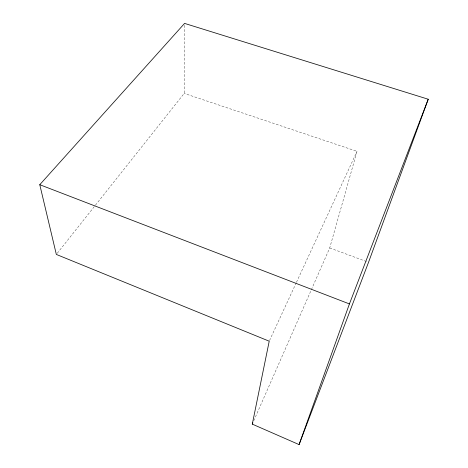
<?xml version="1.0" encoding="UTF-8"?>
<svg xmlns="http://www.w3.org/2000/svg" width="468" height="468" viewBox="0 0 468 468"><rect width="100%" height="100%" fill="white"/><g stroke="black" fill="none" stroke-linecap="round" stroke-linejoin="round"><path stroke-width="0.35" stroke-dasharray="2.34 1.75" d="M57.242 253.293L184.187 93.413L184.585 23.4M253.75 420.796L329.718 247.952L357.031 151.334L184.187 93.413M269.533 340.534L296.145 282.982M296.455 282.315L357.031 151.334M329.718 247.952L367.175 261.787"/><path stroke-width="0.7" d="M252.287 424.131L269.223 341.195L56.335 254.434L39.774 184.702L184.585 23.4L428.226 99.234L368.538 262.291L299.081 444.6L252.287 424.131L252.872 422.797M299.081 444.6L349.426 303.925L428.226 99.234M39.774 184.702L349.426 303.925"/></g></svg>
